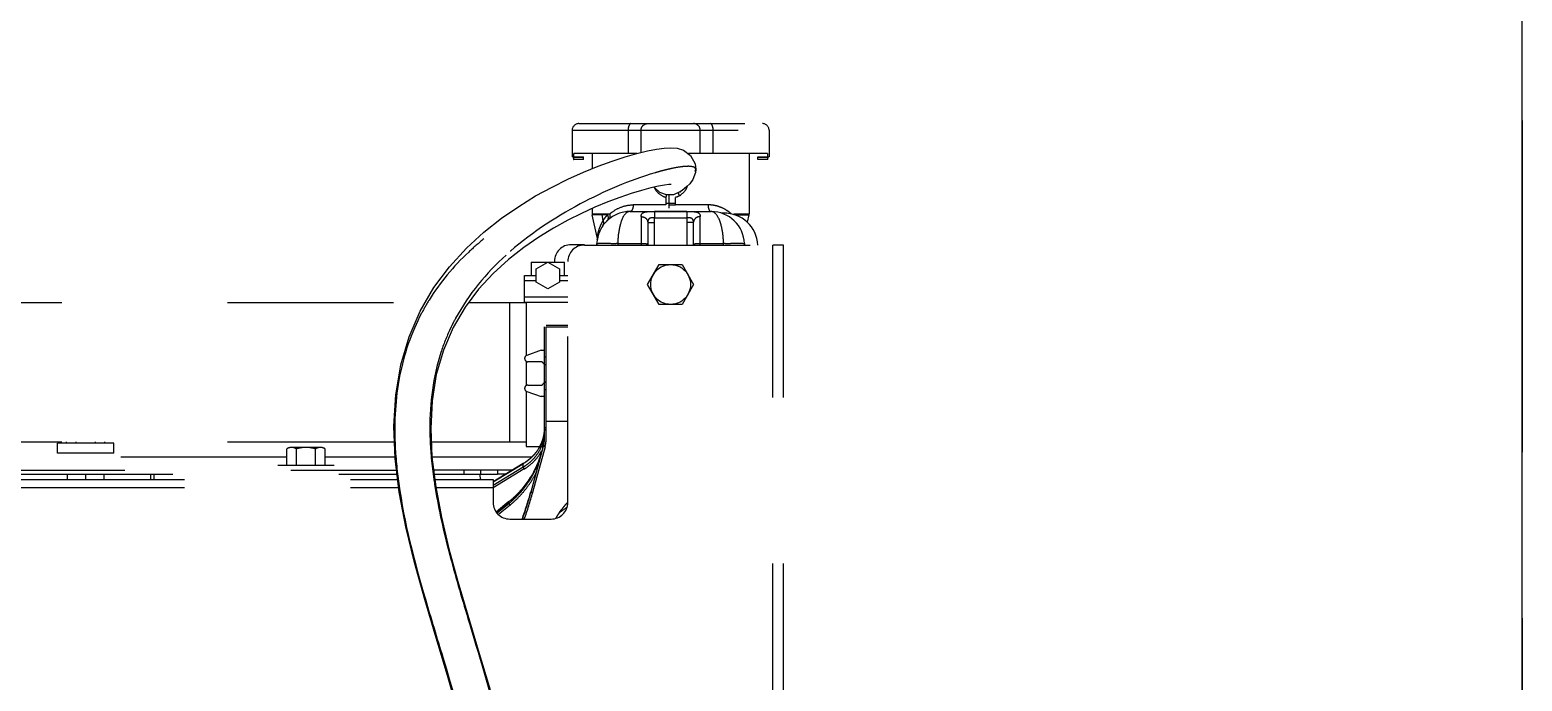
# Model space of a CAD drawing. Header units: millimetres. Extents: x 17886 to 18265, y -8727 to -7321.
# Drawn here: x 17971.309 to 17975.806, y -7870.093 to -7868.129 of the extents above; entities that cross this region are included whole.
import ezdxf

# ---------------------------------------------------------------- set-up
doc = ezdxf.new("R2010")
doc.units = ezdxf.units.MM
doc.linetypes.add('DASHEDX2', pattern=[1.5, 1, -0.5])
doc.linetypes.add('EPL_DASH', pattern=[1, 0.5, -0.5])
doc.layers.add('3884027_DKREDXF_CONTINUOUS_LINE', color=7, linetype='Continuous')

msp = doc.modelspace()

# ---------------------------------------------------------------- linework, layer by layer
at = {"color": 6}
msp.add_lwpolyline([(17975.80618, -7861.20246), (17966.40618, -7861.20246), (17966.40618, -7878.60246), (17975.80618, -7878.60246)], close=True, dxfattribs=at)
at = {"color": 4, "linetype": 'DASHEDX2'}
msp.add_lwpolyline([(17975.80609, -7862.40246), (17975.80609, -7879.40246), (17975.20609, -7879.40246), (17975.20609, -7879.70246), (17975.70609, -7879.70246), (17975.70609, -7879.40246), (17975.80609, -7879.40246), (17966.08609, -7879.40246), (17966.18609, -7879.40246), (17966.18609, -7879.70246), (17966.68609, -7879.70246), (17966.68609, -7879.40246), (17966.08609, -7879.40246), (17966.08609, -7862.40246)], dxfattribs=at)
at = {"layer": '3884027_DKREDXF_CONTINUOUS_LINE', "color": 6, "linetype": 'EPL_DASH'}
for p, q in [((17972.96345, -7868.41196), (17973.51695, -7868.41196)), ((17972.94345, -7868.43196), (17972.94345, -7868.51196)), ((17972.94345, -7868.43196), (17973.53695, -7868.43196)), ((17973.11196, -7868.43196), (17973.11196, -7868.50196)), ((17973.15105, -7868.49906), (17973.15105, -7868.43196)), ((17973.32934, -7868.50196), (17973.32934, -7868.43196)), ((17973.36843, -7868.50196), (17973.36843, -7868.43196)), ((17973.53695, -7868.43196), (17973.53695, -7868.51196)), ((17972.94352, -7868.51196), (17972.94345, -7868.51196)), ((17973.13919, -7868.50196), (17972.94859, -7868.50196)), ((17972.94859, -7868.51196), (17972.9777, -7868.51196)), ((17973.0037, -7868.50196), (17973.0037, -7868.54782)), ((17973.53181, -7868.50196), (17973.29397, -7868.50196)), ((17973.30049, -7868.50781), (17973.31406, -7868.53359)), ((17973.4767, -7868.50196), (17973.4767, -7868.68489)), ((17973.5027, -7868.51196), (17973.53181, -7868.51196)), ((17973.31406, -7868.53359), (17973.31576, -7868.55021)), ((17973.31577, -7868.55005), (17973.31466, -7868.5598)), ((17973.31576, -7868.55021), (17973.31577, -7868.55005)), ((17973.31466, -7868.5598), (17973.30663, -7868.5808)), ((17973.24867, -7868.6266), (17973.22732, -7868.62695)), ((17973.26839, -7868.61812), (17973.24867, -7868.6266)), ((17973.27013, -7868.61692), (17973.26838, -7868.61813)), ((17973.26999, -7868.61703), (17973.26838, -7868.61813)), ((17973.26839, -7868.61812), (17973.2694, -7868.61729)), ((17973.0037, -7868.66807), (17973.0037, -7868.68489)), ((17973.01882, -7868.75407), (17973.00394, -7868.68706)), ((17973.11787, -7868.67696), (17973.36252, -7868.67696)), ((17973.1512, -7868.69237), (17973.1512, -7868.77796)), ((17973.1912, -7868.677), (17973.1912, -7868.69629)), ((17973.2892, -7868.677), (17973.1912, -7868.677)), ((17973.23328, -7868.65696), (17973.25459, -7868.65696)), ((17973.2892, -7868.677), (17973.2892, -7868.69629)), ((17973.3292, -7868.77796), (17973.3292, -7868.69237)), ((17973.47149, -7868.70943), (17973.47646, -7868.68706)), ((17973.1712, -7868.70929), (17973.1712, -7868.77796)), ((17973.1712, -7868.70996), (17973.1912, -7868.70996)), ((17973.1912, -7868.69629), (17973.2892, -7868.69629)), ((17973.3092, -7868.70996), (17973.2892, -7868.70996)), ((17973.3092, -7868.77796), (17973.3092, -7868.70929)), ((17972.9802, -7868.77696), (17972.9402, -7868.77696)), ((17973.01778, -7868.77796), (17973.01794, -7868.77347)), ((17973.01929, -7868.7576), (17973.01883, -7868.75412)), ((17973.01907, -7868.76155), (17973.01929, -7868.7576)), ((17973.0809, -7868.77347), (17973.08074, -7868.77796)), ((17973.0809, -7868.77347), (17973.1512, -7868.77347)), ((17973.3292, -7868.77347), (17973.3995, -7868.77347)), ((17973.39965, -7868.77796), (17973.3995, -7868.77347)), ((17973.46246, -7868.77347), (17973.46262, -7868.77796)), ((17973.5482, -7875.2376), (17973.5482, -7868.77796)), ((17973.5802, -7868.77796), (17973.5482, -7868.77796)), ((17973.5802, -7875.2376), (17973.5802, -7868.77796)), ((17972.8902, -7868.82696), (17972.8902, -7868.82954)), ((17972.8202, -7868.82954), (17972.8202, -7868.86996)), ((17972.8202, -7868.82954), (17972.9202, -7868.82954)), ((17972.8352, -7868.84975), (17972.8702, -7868.82954)), ((17972.8352, -7868.89017), (17972.8352, -7868.84975)), ((17972.8702, -7868.82954), (17972.9052, -7868.84975)), ((17972.9052, -7868.84975), (17972.9052, -7868.89017)), ((17972.9202, -7868.86996), (17972.9202, -7868.82954)), ((17973.17092, -7868.89696), (17973.20556, -7868.83696)), ((17973.20556, -7868.83696), (17973.27484, -7868.83696)), ((17973.27484, -7868.83696), (17973.30948, -7868.89696)), ((17972.8002, -7868.88482), (17972.8352, -7868.88482)), ((17972.8702, -7868.91037), (17972.8352, -7868.89017)), ((17972.9052, -7868.89017), (17972.8702, -7868.91037)), ((17972.9052, -7868.88482), (17972.9302, -7868.88482)), ((17973.20556, -7868.95696), (17973.17092, -7868.89696)), ((17973.30948, -7868.89696), (17973.27484, -7868.95696)), ((17970.9052, -7868.95146), (17972.50071, -7868.95146)), ((17972.63143, -7868.95146), (17972.7552, -7868.95146)), ((17972.7552, -7868.95146), (17972.8052, -7868.95146)), ((17972.7552, -7868.95146), (17972.8002, -7868.95146)), ((17972.8002, -7868.93432), (17972.9302, -7868.93432)), ((17972.8002, -7868.95146), (17972.8052, -7868.95146)), ((17973.27484, -7868.95696), (17973.20556, -7868.95696)), ((17972.4519, -7869.05507), (17972.48577, -7868.97703)), ((17972.62069, -7868.96574), (17972.58472, -7869.02696)), ((17972.8502, -7869.09496), (17972.80681, -7869.11056)), ((17972.85288, -7869.12996), (17972.80966, -7869.12996)), ((17972.80682, -7869.21937), (17972.8502, -7869.23496)), ((17972.8102, -7869.19996), (17972.85288, -7869.19996)), ((17972.9302, -7869.30996), (17972.8652, -7869.30996)), ((17972.51715, -7869.33056), (17972.52102, -7869.41707)), ((17970.90519, -7869.37146), (17972.4082, -7869.37146)), ((17971.3927, -7869.40496), (17971.3927, -7869.37496)), ((17971.5627, -7869.37496), (17971.3927, -7869.37496)), ((17971.41996, -7869.37496), (17971.41996, -7869.37146)), ((17971.44883, -7869.37496), (17971.44883, -7869.37146)), ((17971.50657, -7869.37496), (17971.50657, -7869.37146)), ((17971.53543, -7869.37496), (17971.53543, -7869.37146)), ((17971.5627, -7869.40496), (17971.5627, -7869.37496)), ((17972.08346, -7869.44296), (17972.08346, -7869.39242)), ((17972.1412, -7869.38796), (17972.0979, -7869.38796)), ((17972.11233, -7869.44296), (17972.11233, -7869.39242)), ((17972.17006, -7869.44296), (17972.17006, -7869.39242)), ((17972.19893, -7869.44296), (17972.19893, -7869.39242)), ((17972.51898, -7869.37146), (17972.7552, -7869.37146)), ((17972.7552, -7869.37146), (17972.8052, -7869.37146)), ((17972.7552, -7869.37146), (17972.8052, -7869.37146)), ((17972.8052, -7869.38496), (17972.8443, -7869.38496)), ((17972.81958, -7869.52207), (17972.85679, -7869.38447)), ((17972.86162, -7869.38643), (17972.82441, -7869.52403)), ((17972.85679, -7869.38175), (17972.85594, -7869.38489)), ((17972.85679, -7869.38447), (17972.85679, -7869.38177)), ((17972.08346, -7869.41696), (17971.0952, -7869.41696)), ((17971.0952, -7869.45696), (17972.41446, -7869.45696)), ((17972.40999, -7869.41696), (17972.19893, -7869.41696)), ((17972.81952, -7869.41696), (17972.52102, -7869.41696)), ((17972.6682, -7869.45696), (17972.52597, -7869.45696)), ((17972.6182, -7869.46896), (17972.6182, -7869.45696)), ((17972.6682, -7869.46896), (17972.6682, -7869.45696)), ((17972.7052, -7869.49165), (17972.79651, -7869.43628)), ((17972.79623, -7869.43701), (17972.7052, -7869.49221)), ((17972.7052, -7869.50221), (17972.79623, -7869.44701)), ((17972.7991, -7869.45306), (17972.70566, -7869.50972)), ((17972.76241, -7869.45696), (17972.7182, -7869.45696)), ((17972.79623, -7869.44701), (17972.79623, -7869.43701)), ((17972.7965, -7869.43629), (17972.79651, -7869.43628)), ((17971.23981, -7869.46896), (17972.41592, -7869.46896)), ((17971.2752, -7869.48496), (17972.41787, -7869.48496)), ((17971.42271, -7869.48496), (17971.42271, -7869.46896)), ((17971.4777, -7869.48496), (17971.4777, -7869.46896)), ((17971.5327, -7869.48496), (17971.5327, -7869.46896)), ((17972.52746, -7869.46896), (17972.6682, -7869.46896)), ((17972.52944, -7869.48496), (17972.7052, -7869.48496)), ((17972.74262, -7869.46896), (17972.7182, -7869.46896)), ((17971.2752, -7869.50896), (17972.42079, -7869.50896)), ((17972.53257, -7869.50896), (17972.7052, -7869.50896)), ((17972.71505, -7869.58214), (17972.7531, -7869.5513)), ((17972.71735, -7869.58559), (17972.75303, -7869.55666)), ((17972.75625, -7869.56166), (17972.72109, -7869.59015)), ((17972.75303, -7869.55666), (17972.75303, -7869.55149)), ((17972.54943, -7869.59874), (17972.57197, -7869.69378)), ((17972.57197, -7869.69378), (17972.59871, -7869.79186)), ((17972.59871, -7869.79186), (17972.62858, -7869.89338)), ((17972.53344, -7869.96177), (17972.49899, -7869.84608)), ((17972.63296, -7869.91583), (17972.63472, -7869.92167)), ((17972.56984, -7870.08274), (17972.53344, -7869.96177)), ((17972.60616, -7870.21019), (17972.56984, -7870.08274))]:
    msp.add_line(p, q, dxfattribs=at)
at = {"layer": '3884027_DKREDXF_CONTINUOUS_LINE', "color": 7, "linetype": 'EPL_DASH'}
for p, q in [((17972.94859, -7868.51763), (17972.94859, -7868.50196)), ((17972.9777, -7868.51979), (17972.9777, -7868.51196)), ((17973.5027, -7868.51979), (17973.5027, -7868.51196)), ((17973.53181, -7868.50196), (17973.53181, -7868.51763)), ((17972.9777, -7868.51979), (17972.94791, -7868.51979)), ((17972.9777, -7868.51464), (17972.94859, -7868.51464)), ((17973.53181, -7868.51464), (17973.5027, -7868.51464)), ((17973.53249, -7868.51979), (17973.5027, -7868.51979)), ((17973.22581, -7868.63489), (17973.22581, -7868.65696)), ((17973.2352, -7868.62671), (17973.2352, -7868.66696)), ((17973.25459, -7868.65696), (17973.25459, -7868.63489)), ((17973.05645, -7868.68489), (17973.0037, -7868.68489)), ((17973.0495, -7868.68706), (17973.00394, -7868.68706)), ((17973.03286, -7868.68706), (17973.03625, -7868.70446)), ((17973.22581, -7868.65696), (17973.12741, -7868.65696)), ((17973.25459, -7868.65246), (17973.22581, -7868.65246)), ((17973.35298, -7868.65696), (17973.25459, -7868.65696)), ((17973.39923, -7868.68214), (17973.39476, -7868.6823)), ((17973.4767, -7868.68489), (17973.43089, -7868.68489)), ((17973.43886, -7868.68706), (17973.47646, -7868.68706)), ((17973.1912, -7868.77796), (17973.1912, -7868.69629)), ((17973.2892, -7868.69629), (17973.2892, -7868.77796)), ((17972.9802, -7868.77796), (17973.5482, -7868.77796)), ((17972.9302, -7869.55396), (17972.9302, -7868.82796)), ((17972.8002, -7868.94996), (17972.8002, -7868.86996)), ((17972.8002, -7868.86996), (17972.8352, -7868.86996)), ((17972.9052, -7868.86996), (17972.9302, -7868.86996)), ((17972.7552, -7869.37146), (17972.7552, -7868.95146)), ((17972.8002, -7868.94996), (17972.9302, -7868.94996)), ((17972.8052, -7868.94996), (17972.8052, -7869.11003)), ((17972.8602, -7869.35883), (17972.8602, -7869.02496)), ((17972.8652, -7869.01996), (17972.9302, -7869.01996)), ((17972.8652, -7869.3595), (17972.8652, -7869.02496)), ((17972.8652, -7869.02496), (17972.9302, -7869.02496)), ((17972.8502, -7869.09496), (17972.8602, -7869.09496)), ((17972.8052, -7869.12861), (17972.8052, -7869.20131)), ((17972.8602, -7869.11496), (17972.8652, -7869.11496)), ((17972.8052, -7869.2186), (17972.8052, -7869.38496)), ((17972.8652, -7869.21496), (17972.8602, -7869.21496)), ((17972.8602, -7869.23496), (17972.8502, -7869.23496)), ((17971.5627, -7869.40496), (17971.3927, -7869.40496)), ((17972.18774, -7869.38796), (17972.1412, -7869.38796)), ((17972.85679, -7869.38177), (17972.85681, -7869.38172)), ((17972.2262, -7869.44296), (17972.0562, -7869.44296)), ((17972.7182, -7869.45696), (17972.6682, -7869.45696)), ((17972.7182, -7869.45696), (17972.7182, -7869.46896)), ((17971.67366, -7869.48496), (17971.67366, -7869.46896)), ((17971.68405, -7869.48496), (17971.68405, -7869.46896)), ((17972.6682, -7869.46896), (17972.7182, -7869.46896)), ((17972.7052, -7869.48496), (17972.7052, -7869.55396)), ((17972.75303, -7869.55149), (17972.71511, -7869.58223)), ((17972.7552, -7869.60396), (17972.8802, -7869.60396))]:
    msp.add_line(p, q, dxfattribs=at)
at = {"layer": '3884027_DKREDXF_CONTINUOUS_LINE', "color": 6, "linetype": 'EPL_DASH'}
for points in [[(17972.48577, -7868.97703), (17972.52708, -7868.90632), (17972.57398, -7868.84331), (17972.62459, -7868.78783), (17972.67719, -7868.73941), (17972.73024, -7868.69749), (17972.78251, -7868.66138), (17972.83341, -7868.63019), (17972.88282, -7868.60308), (17972.93078, -7868.57935), (17972.97724, -7868.55854), (17973.02174, -7868.5405), (17973.06384, -7868.52512), (17973.10304, -7868.51232), (17973.13872, -7868.50207), (17973.17039, -7868.49432), (17973.19781, -7868.48894), (17973.22117, -7868.48578), (17973.24112, -7868.48478), (17973.25957, -7868.48626), (17973.27943, -7868.49227), (17973.30049, -7868.50781)], [(17973.24173, -7868.59564), (17973.23488, -7868.59585), (17973.22185, -7868.59736), (17973.20345, -7868.60062), (17973.18018, -7868.60588), (17973.15269, -7868.61322), (17973.12156, -7868.62272), (17973.08737, -7868.63438), (17973.05071, -7868.64822), (17973.01199, -7868.66429), (17972.97162, -7868.68269), (17972.92996, -7868.70354), (17972.88706, -7868.72724), (17972.84288, -7868.75437), (17972.79753, -7868.78563), (17972.75147, -7868.82181), (17972.70574, -7868.8635), (17972.66162, -7868.91131), (17972.62069, -7868.96574)], [(17973.22732, -7868.62695), (17973.20735, -7868.61916), (17973.19175, -7868.60428), (17973.19134, -7868.60336)], [(17973.28911, -7868.60193), (17973.28136, -7868.60855), (17973.27492, -7868.61349), (17973.27013, -7868.61692)], [(17973.30663, -7868.5808), (17973.29756, -7868.5933), (17973.28911, -7868.60193)], [(17972.58472, -7869.02696), (17972.55539, -7869.09478), (17972.53402, -7869.16866), (17972.52129, -7869.24752), (17972.51715, -7869.33056)], [(17972.41017, -7869.42173), (17972.40633, -7869.32376), (17972.41175, -7869.22944), (17972.42697, -7869.13958), (17972.4519, -7869.05507)], [(17972.49899, -7869.84608), (17972.4681, -7869.73474), (17972.44219, -7869.62715), (17972.42249, -7869.52286), (17972.41017, -7869.42173)], [(17972.52102, -7869.41707), (17972.53212, -7869.50654), (17972.54943, -7869.59874)], [(17972.62858, -7869.89338), (17972.66043, -7869.99885), (17972.69298, -7870.10905), (17972.72464, -7870.22465), (17972.75362, -7870.34652), (17972.7778, -7870.47541), (17972.79507, -7870.6118), (17972.80365, -7870.756), (17972.80261, -7870.90818), (17972.7925, -7871.06852), (17972.77584, -7871.23796)]]:
    msp.add_lwpolyline(points, dxfattribs=at)
at = {"layer": '3884027_DKREDXF_CONTINUOUS_LINE', "color": 7, "linetype": 'EPL_DASH'}
for points in [[(17972.94791, -7868.51979), (17972.94796, -7868.51995), (17972.94802, -7868.52005), (17972.94808, -7868.52011), (17972.94815, -7868.52013), (17972.94821, -7868.52009), (17972.94827, -7868.52), (17972.94833, -7868.51987), (17972.94838, -7868.5197), (17972.94843, -7868.51948), (17972.94848, -7868.51923), (17972.94852, -7868.51895), (17972.94855, -7868.51864), (17972.94857, -7868.51831), (17972.94858, -7868.51797), (17972.94859, -7868.51763)], [(17973.53181, -7868.51763), (17973.53181, -7868.51797), (17973.53182, -7868.51831), (17973.53185, -7868.51863), (17973.53188, -7868.51894), (17973.53191, -7868.51922), (17973.53196, -7868.51948), (17973.53201, -7868.5197), (17973.53207, -7868.51987), (17973.53212, -7868.52), (17973.53219, -7868.52009), (17973.53225, -7868.52013), (17973.53231, -7868.52011), (17973.53237, -7868.52005), (17973.53243, -7868.51995), (17973.53249, -7868.51979)]]:
    msp.add_lwpolyline(points, dxfattribs=at)
at = {"layer": '3884027_DKREDXF_CONTINUOUS_LINE', "color": 6, "linetype": 'EPL_DASH'}
msp.add_circle((17973.2402, -7868.89696), 0.06, dxfattribs=at)
for centre, radius, start, end in [((17972.96345, -7868.43196), 0.02, 90, 180), ((17973.51695, -7868.43196), 0.02, 0, 90), ((17973.1566, -7868.43196), 0.04464, 177.75538, 179.99297), ((17973.42013, -7869.3246), 0.79727, 105.43599, 106.51723), ((17973.40517, -7869.27081), 0.74144, 105.05575, 105.42809), ((17973.38535, -7869.19613), 0.66417, 103.55012, 105.07845), ((17973.35524, -7869.07076), 0.53524, 101.86632, 103.56048), ((17973.23254, -7868.57748), 0.0629, 335.10576, 339.42984), ((17973.239, -7868.58285), 0.05436, 300.65804, 305.66894), ((17973.23365, -7868.578), 0.06168, 330.28661, 335.10916), ((17973.11787, -7868.77696), 0.1, 90, 132.90709), ((17973.13186, -7868.76804), 0.11225, 127.68505, 132.20301), ((17973.35292, -7868.75967), 0.10271, 77.9635, 89.96625), ((17973.36252, -7868.77696), 0.1, 2, 90), ((17973.35264, -7868.76085), 0.10392, 69.64255, 77.94886), ((17973.35136, -7868.76394), 0.10726, 56.71212, 69.57478), ((17973.40272, -7868.78208), 0.1, 2, 92), ((17973.34967, -7868.76661), 0.11042, 52.31571, 56.73913), ((17973.34859, -7868.76798), 0.11217, 47.79917, 52.30928), ((17973.11787, -7868.77696), 0.1, 134.5157, 178), ((17973.14389, -7868.76971), 0.12602, 164.18294, 168.80373), ((17973.14207, -7868.76922), 0.12413, 160.98331, 164.17306), ((17973.13977, -7868.76844), 0.12171, 152.94713, 160.97906), ((17973.13665, -7868.76682), 0.11819, 148.15247, 152.957), ((17973.02455, -7868.71255), 0.0134, 325.39587, 332.77767), ((17973.02432, -7868.71243), 0.01366, 332.77888, 340.06618), ((17973.02395, -7868.7123), 0.01404, 340.07724, 347.24075), ((17972.9402, -7868.82696), 0.05, 90, 180), ((17973.1434, -7868.76963), 0.12553, 168.79743, 170.32967), ((17973.01845, -7870.56399), 1.79161, 88.00251, 88.16894), ((17973.46195, -7870.56399), 1.79161, 91.83105, 91.99749), ((17973.08166, -7869.29575), 0.6693, 148.27263, 152.19487), ((17973.1447, -7869.29703), 0.62791, 152.16777, 154.381), ((17973.14978, -7869.29969), 0.63365, 151.61537, 152.17017), ((17973.13963, -7869.29457), 0.62228, 154.38362, 154.93016), ((17972.8102, -7869.11997), 0.01, 109.78281, 266.91169), ((17972.8702, -7869.11996), 0.02, 210, 255.50858), ((17972.8102, -7869.20996), 0.01, 90, 250.23418), ((17973.4792, -7869.32678), 0.96467, 180.28817, 182.63445), ((17972.74341, -7869.32967), 0.1169, 339.0542, 344.21202), ((17972.74461, -7869.32976), 0.11566, 338.99779, 345.91156), ((17972.74541, -7869.33024), 0.11482, 344.21699, 349.43686), ((17972.74538, -7869.34024), 0.11485, 344.21538, 349.22992), ((17972.74556, -7869.33002), 0.11468, 345.92065, 347.13334), ((17972.74584, -7869.33008), 0.1144, 347.1335, 347.93749), ((17972.57989, -7869.32947), 0.28031, 352.03828, 354.81429), ((17972.57989, -7869.33465), 0.28031, 352.03829, 355.04394), ((17972.74694, -7869.3303), 0.11327, 347.92935, 354.13416), ((17972.74682, -7869.33052), 0.11338, 349.442, 354.70613), ((17972.58017, -7869.3295), 0.28003, 354.81461, 356.01771), ((17972.58015, -7869.33468), 0.28004, 355.04441, 355.62424), ((17972.58024, -7869.33468), 0.27995, 355.62425, 356.01778), ((17972.58014, -7869.3295), 0.28006, 356.01805, 358.94065), ((17972.58015, -7869.33468), 0.28005, 356.01813, 359.99914), ((17972.7484, -7869.33048), 0.1118, 354.14679, 354.9367), ((17972.74747, -7869.33059), 0.11273, 354.71161, 358.29731), ((17972.74926, -7869.33055), 0.11094, 354.93379, 357.92821), ((17972.75049, -7869.3306), 0.10971, 357.92981, 359.9956), ((17972.58037, -7869.3295), 0.27983, 358.9408, 359.99992), ((17973.53898, -7869.32432), 1.02449, 182.61857, 183.19532), ((17973.63024, -7869.3186), 1.11594, 183.22747, 185.94345), ((17972.72933, -7869.33127), 0.13338, 314.59594, 324.03875), ((17972.73779, -7869.33904), 0.12821, 326.72677, 332.56615), ((17972.74086, -7869.32868), 0.11963, 333.97075, 339.04986), ((17972.74205, -7869.32872), 0.11843, 335.00805, 336.66159), ((17972.74341, -7869.3293), 0.11695, 336.66018, 338.99801), ((17972.74341, -7869.33967), 0.1169, 339.05309, 344.21006), ((17972.57935, -7869.32939), 0.28085, 348.06464, 352.03692), ((17972.57942, -7869.33458), 0.28079, 348.69145, 352.03731), ((17972.7185, -7869.31876), 0.14997, 301.22187, 305.59222), ((17972.71812, -7869.31954), 0.15615, 301.23699, 303.82099), ((17972.72202, -7869.32513), 0.14934, 303.77181, 313.51721), ((17972.72271, -7869.32452), 0.14284, 305.56037, 314.58359), ((17972.57313, -7869.33217), 0.28752, 324.46196, 341.10125), ((17972.7152, -7869.46996), 0.05, 178.85878, 197.84907), ((17972.57055, -7869.32507), 0.29074, 320.56697, 324.44848), ((17972.57055, -7869.33025), 0.29074, 320.56697, 324.44848), ((17972.57108, -7869.33176), 0.29512, 319.73948, 326.96094), ((17972.57344, -7869.33332), 0.2923, 326.96433, 333.23168), ((17972.56612, -7869.32087), 0.29685, 309.02347, 312.85281), ((17972.56624, -7869.32618), 0.29667, 309.71041, 312.85359), ((17972.56754, -7869.32241), 0.29476, 312.85381, 316.70081), ((17972.56754, -7869.32758), 0.29476, 312.85381, 316.70081), ((17972.56782, -7869.32893), 0.29944, 312.57805, 319.72831), ((17972.569, -7869.32379), 0.29275, 316.70184, 320.56577), ((17972.569, -7869.32896), 0.29275, 316.70184, 320.56577), ((17971.86893, -7869.26227), 0.9848, 339.69613, 344.68605), ((17971.86898, -7869.26498), 0.98475, 339.86233, 344.86615), ((17971.86834, -7869.26541), 0.99044, 340.00831, 344.86334), ((17972.56573, -7869.32557), 0.29747, 309.02501, 309.71165), ((17972.56557, -7869.32644), 0.3028, 309.03081, 309.86089), ((17972.5662, -7869.3272), 0.30181, 309.85974, 312.58181), ((17977.79906, -7876.79091), 8.71115, 124.006066, 124.185695), ((17975.5883, -7868.91895), 3.11643, 194.42634, 194.54916), ((17975.74863, -7868.87725), 3.28209, 194.5507, 194.84744)]:
    msp.add_arc(centre, radius, start, end, dxfattribs=at)
at = {"layer": '3884027_DKREDXF_CONTINUOUS_LINE', "color": 7, "linetype": 'EPL_DASH'}
for centre, radius, start, end in [((17974.78209, -7868.84449), 1.57033, 172.03117, 172.32976), ((17973.39298, -7868.5598), 0.14424, 205.2177, 206.42655), ((17973.43266, -7868.54001), 0.18858, 206.44594, 208.36784), ((17973.23853, -7868.57072), 0.05599, 304.18787, 305.78838), ((17973.13408, -7868.76517), 0.11514, 140.87694, 144.51539), ((17973.133, -7868.7643), 0.11375, 139.28563, 140.87303), ((17973.13218, -7868.76359), 0.11267, 137.20976, 139.28647), ((17973.13511, -7868.76591), 0.1164, 144.51377, 148.13559), ((17973.11787, -7868.77696), 0.1, 132.90709, 134.5157), ((17973.03927, -7868.69702), 0.01211, 314.53109, 322.3002), ((17972.9802, -7868.82796), 0.05, 90, 180), ((17972.8702, -7869.20996), 0.02, 104.49206, 150), ((17972.76195, -7869.35882), 0.09825, 349.90994, 359.99837), ((17972.76195, -7869.35612), 0.09825, 349.90993, 354.95326), ((17972.76196, -7869.35613), 0.09824, 354.95517, 358.16145), ((17972.76204, -7869.35613), 0.09815, 358.16112, 359.99968), ((17972.76179, -7869.35949), 0.1034, 354.96232, 359.9932), ((17972.18448, -7869.4101), 0.02214, 80.7536, 89.95024), ((17972.18422, -7869.4118), 0.02386, 77.27465, 80.79033), ((17972.18368, -7869.41413), 0.02625, 72.48015, 77.24843), ((17972.18237, -7869.41822), 0.03055, 67.56672, 72.45196), ((17972.18064, -7869.42251), 0.03517, 65.5853, 67.62545), ((17972.76183, -7869.3561), 0.09837, 344.86903, 349.90764), ((17972.76189, -7869.35881), 0.09831, 344.86815, 346.57854), ((17972.76186, -7869.3588), 0.09834, 346.5781, 349.90832), ((17972.76149, -7869.35937), 0.10372, 344.8761, 346.80337), ((17972.76186, -7869.35945), 0.10335, 346.80215, 349.90359), ((17972.76218, -7869.35951), 0.10302, 349.90638, 354.95682), ((17972.7552, -7869.55396), 0.05, 180, 270), ((17972.8802, -7869.55396), 0.05, 270, 0), ((17973.1394, -7869.74977), 0.28715, 139.63471, 142.38165), ((17973.13277, -7869.7444), 0.27864, 139.59235, 142.28629), ((17973.17705, -7869.78159), 0.33646, 139.30491, 139.65733), ((17973.18298, -7869.78632), 0.34403, 137.47051, 139.69646), ((17973.18608, -7869.78936), 0.34838, 137.44669, 139.30461)]:
    msp.add_arc(centre, radius, start, end, dxfattribs=at)
at = {"layer": '3884027_DKREDXF_CONTINUOUS_LINE', "color": 6, "linetype": 'EPL_DASH'}
for points in [[(17973.11312, -7868.42196), (17973.11245, -7868.42466), (17973.11211, -7868.42744), (17973.112, -7868.43022)], [(17973.15105, -7868.43196), (17973.15105, -7868.42851), (17973.15199, -7868.42495), (17973.15371, -7868.42196)], [(17973.15371, -7868.42196), (17973.15699, -7868.41621), (17973.16424, -7868.41196), (17973.17086, -7868.41196)], [(17973.32669, -7868.42196), (17973.3234, -7868.41621), (17973.31615, -7868.41196), (17973.30953, -7868.41196)], [(17973.32934, -7868.43196), (17973.32934, -7868.42851), (17973.3284, -7868.42495), (17973.32669, -7868.42196)], [(17973.36843, -7868.43196), (17973.36843, -7868.4286), (17973.36808, -7868.42522), (17973.36727, -7868.42196)], [(17973.27109, -7868.54244), (17973.2624, -7868.54359), (17973.25376, -7868.54516), (17973.24517, -7868.54696)], [(17973.28178, -7868.54127), (17973.27821, -7868.54157), (17973.27464, -7868.54197), (17973.27109, -7868.54244)], [(17973.29102, -7868.54078), (17973.28793, -7868.54084), (17973.28485, -7868.54102), (17973.28178, -7868.54127)], [(17973.30536, -7868.54179), (17973.30066, -7868.54083), (17973.29581, -7868.54069), (17973.29102, -7868.54078)], [(17973.20153, -7868.61987), (17973.19703, -7868.61511), (17973.19331, -7868.6095), (17973.1906, -7868.60353)], [(17973.22581, -7868.63489), (17973.21667, -7868.63222), (17973.20806, -7868.62679), (17973.20153, -7868.61987)], [(17973.28722, -7868.60857), (17973.28313, -7868.61574), (17973.2774, -7868.6222), (17973.2707, -7868.62701)], [(17973.06324, -7868.67921), (17973.0718, -7868.67259), (17973.08146, -7868.66718), (17973.09161, -7868.66342)], [(17973.09161, -7868.66342), (17973.10298, -7868.6592), (17973.11529, -7868.65696), (17973.12741, -7868.65696)], [(17973.03625, -7868.70446), (17973.03781, -7868.70779), (17973.03846, -7868.71181), (17973.03765, -7868.7154)], [(17972.74448, -7868.80806), (17972.68429, -7868.86264), (17972.63094, -7868.92698), (17972.59232, -7868.99846)], [(17972.0979, -7869.38796), (17972.09424, -7869.38796), (17972.09055, -7869.38897), (17972.08722, -7869.39048)], [(17972.11233, -7869.39242), (17972.10797, -7869.38991), (17972.10293, -7869.38796), (17972.0979, -7869.38796)], [(17972.1412, -7869.38796), (17972.13146, -7869.38796), (17972.12168, -7869.38972), (17972.11233, -7869.39242)], [(17972.83052, -7869.40817), (17972.82078, -7869.4195), (17972.809, -7869.42927), (17972.79623, -7869.43701)], [(17972.79651, -7869.43628), (17972.8092, -7869.42859), (17972.8209, -7869.41889), (17972.8306, -7869.40766)], [(17972.84945, -7869.40639), (17972.84055, -7869.43762), (17972.82597, -7869.46769), (17972.80709, -7869.49411)], [(17972.84498, -7869.40938), (17972.83925, -7869.41812), (17972.83242, -7869.42622), (17972.82485, -7869.43343)], [(17972.84836, -7869.38118), (17972.84363, -7869.39087), (17972.83755, -7869.39999), (17972.83052, -7869.40817)], [(17972.8306, -7869.40766), (17972.83811, -7869.39896), (17972.84454, -7869.38917), (17972.84939, -7869.37875)], [(17972.83729, -7869.4096), (17972.84355, -7869.40095), (17972.84877, -7869.39143), (17972.85258, -7869.38146)], [(17972.90115, -7869.58977), (17972.89888, -7869.59312), (17972.89663, -7869.59649), (17972.89456, -7869.59997)], [(17972.57612, -7869.71828), (17972.59368, -7869.78451), (17972.6132, -7869.85022), (17972.63296, -7869.91583)], [(17972.50106, -7869.84528), (17972.51809, -7869.90383), (17972.53597, -7869.96212), (17972.55362, -7870.02049)]]:
    msp.add_open_spline(points, degree=3, dxfattribs=at)
for points, knots in [([(17973.12061, -7868.41196), (17973.11779, -7868.41196), (17973.11464, -7868.41668), (17973.11347, -7868.42055), (17973.11312, -7868.42196)], [0, 0, 0, 0, 0.659636, 1, 1, 1, 1]), ([(17973.36054, -7868.41204), (17973.36042, -7868.41201), (17973.36017, -7868.41197), (17973.35991, -7868.41196), (17973.35979, -7868.41196)], [0, 0, 0, 0, 0.5030428, 1, 1, 1, 1]), ([(17973.36727, -7868.42196), (17973.36695, -7868.42066), (17973.36579, -7868.41692), (17973.36322, -7868.4126), (17973.36054, -7868.41204)], [0, 0, 0, 0, 0.3281071, 1, 1, 1, 1]), ([(17972.94521, -7868.51196), (17972.94541, -7868.51196), (17972.94616, -7868.51259), (17972.94613, -7868.51351), (17972.94624, -7868.51416)], [0, 0, 0, 0, 0.2290824, 1, 1, 1, 1]), ([(17973.53391, -7868.51464), (17973.53407, -7868.514), (17973.53375, -7868.51334), (17973.53488, -7868.5123), (17973.53494, -7868.51247)], [0, 0, 0, 0, 0.7836643, 1, 1, 1, 1]), ([(17973.53494, -7868.51247), (17973.53497, -7868.51254), (17973.53501, -7868.51271), (17973.53504, -7868.51289), (17973.53505, -7868.51299)], [0, 0, 0, 0, 0.4226007, 1, 1, 1, 1]), ([(17972.94624, -7868.51416), (17972.94627, -7868.51433), (17972.94633, -7868.5147), (17972.94638, -7868.51507), (17972.9464, -7868.51527)], [0, 0, 0, 0, 0.4666526, 1, 1, 1, 1]), ([(17973.31563, -7868.5486), (17973.31547, -7868.54785), (17973.31359, -7868.54387), (17973.30878, -7868.54248), (17973.30536, -7868.54179)], [0, 0, 0, 0, 0.1797047, 1, 1, 1, 1]), ([(17973.3132, -7868.55651), (17973.31389, -7868.55551), (17973.31507, -7868.55354), (17973.31571, -7868.55128), (17973.31576, -7868.55021)], [0, 0, 0, 0, 0.5321218, 1, 1, 1, 1]), ([(17973.31577, -7868.55005), (17973.31577, -7868.5498), (17973.31576, -7868.54932), (17973.31568, -7868.54884), (17973.31563, -7868.5486)], [0, 0, 0, 0, 0.5020964, 1, 1, 1, 1]), ([(17973.19346, -7868.56023), (17973.11529, -7868.58339), (17972.9564, -7868.65157), (17972.81141, -7868.74737), (17972.74448, -7868.80806)], [0, 0, 0, 0, 0.4743468, 1, 1, 1, 1]), ([(17973.11787, -7868.67696), (17973.11505, -7868.67696), (17973.0988, -7868.68295), (17973.09285, -7868.70142), (17973.089, -7868.71444)], [0, 0, 0, 0, 0.1720401, 1, 1, 1, 1]), ([(17973.1512, -7868.69237), (17973.1512, -7868.68954), (17973.1522, -7868.68326), (17973.16184, -7868.67777), (17973.17507, -7868.67713), (17973.18534, -7868.677), (17973.1912, -7868.677)], [0, 0, 0, 0, 0.1763039, 0.3588359, 0.6350988, 1, 1, 1, 1]), ([(17973.1512, -7868.69237), (17973.15619, -7868.69237), (17973.16611, -7868.69529), (17973.1712, -7868.70485), (17973.1712, -7868.70929)], [0, 0, 0, 0, 0.5294055, 1, 1, 1, 1]), ([(17973.2892, -7868.677), (17973.29505, -7868.677), (17973.30533, -7868.67713), (17973.31855, -7868.67777), (17973.3282, -7868.68326), (17973.3292, -7868.68954), (17973.3292, -7868.69237)], [0, 0, 0, 0, 0.3649519, 0.6412226, 0.8237298, 1, 1, 1, 1]), ([(17973.3292, -7868.69237), (17973.3242, -7868.69237), (17973.31429, -7868.69529), (17973.3092, -7868.70485), (17973.3092, -7868.70929)], [0, 0, 0, 0, 0.5294055, 1, 1, 1, 1]), ([(17973.3914, -7868.71446), (17973.38979, -7868.709), (17973.38482, -7868.6946), (17973.37299, -7868.67696), (17973.36252, -7868.67696)], [0, 0, 0, 0, 0.3522591, 1, 1, 1, 1]), ([(17973.089, -7868.71444), (17973.08772, -7868.71876), (17973.08295, -7868.73809), (17973.0811, -7868.75807), (17973.0809, -7868.77347)], [0, 0, 0, 0, 0.2260969, 1, 1, 1, 1]), ([(17973.3995, -7868.77347), (17973.39943, -7868.76812), (17973.39857, -7868.74827), (17973.39553, -7868.7284), (17973.3914, -7868.71446)], [0, 0, 0, 0, 0.268805, 1, 1, 1, 1]), ([(17972.67743, -7868.7594), (17972.66166, -7868.77212), (17972.59917, -7868.82627), (17972.54522, -7868.89068), (17972.51239, -7868.94378)], [0, 0, 0, 0, 0.2449813, 1, 1, 1, 1]), ([(17973.01794, -7868.77347), (17973.01795, -7868.77316), (17973.01969, -7868.77315), (17973.02051, -7868.77293), (17973.02137, -7868.77288)], [0, 0, 0, 0, 0.2664181, 1, 1, 1, 1]), ([(17973.01992, -7868.74708), (17973.01974, -7868.74806), (17973.0195, -7868.7504), (17973.01856, -7868.75277), (17973.01883, -7868.75412)], [0, 0, 0, 0, 0.4203401, 1, 1, 1, 1]), ([(17973.01883, -7868.75412), (17973.01895, -7868.7546), (17973.01906, -7868.75041), (17973.01942, -7868.74992), (17973.01966, -7868.74855)], [0, 0, 0, 0, 0.2609058, 1, 1, 1, 1]), ([(17973.02137, -7868.77288), (17973.02414, -7868.77269), (17973.04226, -7868.77234), (17973.06037, -7868.77281), (17973.0757, -7868.7733)], [0, 0, 0, 0, 0.1531962, 1, 1, 1, 1]), ([(17973.1512, -7868.77347), (17973.1559, -7868.77347), (17973.16292, -7868.77292), (17973.16806, -7868.77426), (17973.1712, -7868.77364), (17973.1712, -7868.77417)], [0, 0, 0, 0, 0.7036619, 0.9207909, 1, 1, 1, 1]), ([(17973.3092, -7868.77417), (17973.3092, -7868.77366), (17973.31227, -7868.77425), (17973.31741, -7868.77292), (17973.32446, -7868.77347), (17973.3292, -7868.77347)], [0, 0, 0, 0, 0.0766138, 0.2908386, 1, 1, 1, 1]), ([(17973.4047, -7868.7733), (17973.41059, -7868.77311), (17973.42869, -7868.77271), (17973.44684, -7868.77206), (17973.45903, -7868.77288)], [0, 0, 0, 0, 0.3253879, 1, 1, 1, 1]), ([(17973.45903, -7868.77288), (17973.45988, -7868.77293), (17973.46071, -7868.77315), (17973.46245, -7868.77316), (17973.46246, -7868.77347)], [0, 0, 0, 0, 0.733581, 1, 1, 1, 1]), ([(17972.48964, -7868.98355), (17972.45836, -7869.04288), (17972.41404, -7869.17305), (17972.407, -7869.30932), (17972.40982, -7869.37733)], [0, 0, 0, 0, 0.4963221, 1, 1, 1, 1]), ([(17972.57598, -7869.0309), (17972.56522, -7869.05389), (17972.52736, -7869.14974), (17972.51418, -7869.2542), (17972.51454, -7869.33164)], [0, 0, 0, 0, 0.2468846, 1, 1, 1, 1]), ([(17972.08722, -7869.39048), (17972.08658, -7869.39077), (17972.08531, -7869.39139), (17972.08408, -7869.39207), (17972.08346, -7869.39242)], [0, 0, 0, 0, 0.4955815, 1, 1, 1, 1]), ([(17972.40982, -7869.37733), (17972.41147, -7869.41739), (17972.42702, -7869.57612), (17972.4678, -7869.73092), (17972.50106, -7869.84528)], [0, 0, 0, 0, 0.2518581, 1, 1, 1, 1]), ([(17972.5203, -7869.43415), (17972.52256, -7869.45592), (17972.53411, -7869.5439), (17972.55349, -7869.63067), (17972.57014, -7869.69537)], [0, 0, 0, 0, 0.2468396, 1, 1, 1, 1]), ([(17972.79623, -7869.43701), (17972.79623, -7869.43687), (17972.79626, -7869.43661), (17972.79647, -7869.43644), (17972.79657, -7869.43641)], [0, 0, 0, 0, 0.5651378, 1, 1, 1, 1]), ([(17972.79623, -7869.44701), (17972.79623, -7869.44718), (17972.79629, -7869.44755), (17972.7964, -7869.44792), (17972.79646, -7869.44813)], [0, 0, 0, 0, 0.4339412, 1, 1, 1, 1]), ([(17972.79646, -7869.44813), (17972.79674, -7869.44901), (17972.79754, -7869.45071), (17972.79851, -7869.45232), (17972.7991, -7869.45306)], [0, 0, 0, 0, 0.4939422, 1, 1, 1, 1]), ([(17972.81958, -7869.52207), (17972.81958, -7869.52267), (17972.82208, -7869.52301), (17972.8233, -7869.52374), (17972.82441, -7869.52403)], [0, 0, 0, 0, 0.3416767, 1, 1, 1, 1]), ([(17972.75303, -7869.55149), (17972.75303, -7869.55145), (17972.75305, -7869.55135), (17972.75315, -7869.55133), (17972.75318, -7869.55133)], [0, 0, 0, 0, 0.5162809, 1, 1, 1, 1]), ([(17972.75625, -7869.56166), (17972.75545, -7869.56074), (17972.75445, -7869.55912), (17972.75303, -7869.55744), (17972.75303, -7869.55666)], [0, 0, 0, 0, 0.6111786, 1, 1, 1, 1]), ([(17972.90447, -7869.58487), (17972.90392, -7869.58569), (17972.90282, -7869.58733), (17972.90171, -7869.58896), (17972.90115, -7869.58977)], [0, 0, 0, 0, 0.4999914, 1, 1, 1, 1]), ([(17972.63472, -7869.92167), (17972.66822, -7870.03284), (17972.73689, -7870.25649), (17972.80233, -7870.60403), (17972.80445, -7870.95869), (17972.7779, -7871.19252), (17972.76529, -7871.30888)], [0, 0, 0, 0, 0.2474841, 0.4985641, 0.7505416, 1, 1, 1, 1]), ([(17972.55362, -7870.02049), (17972.61138, -7870.21152), (17972.6915, -7870.50279), (17972.7006, -7870.90436), (17972.68149, -7871.10391), (17972.67082, -7871.20438)], [0, 0, 0, 0, 0.499029, 0.7473645, 1, 1, 1, 1])]:
    msp.add_open_spline(points, degree=3, knots=knots, dxfattribs=at)
at = {"layer": '3884027_DKREDXF_CONTINUOUS_LINE', "color": 7, "linetype": 'EPL_DASH'}
for points, knots in [([(17972.94648, -7868.51464), (17972.94662, -7868.51521), (17972.94691, -7868.51637), (17972.94723, -7868.51751), (17972.9474, -7868.51808)], [0, 0, 0, 0, 0.4987717, 1, 1, 1, 1]), ([(17972.9474, -7868.51808), (17972.94749, -7868.51837), (17972.94767, -7868.51894), (17972.94787, -7868.51951), (17972.94797, -7868.51979)], [0, 0, 0, 0, 0.4980524, 1, 1, 1, 1]), ([(17973.53249, -7868.51979), (17973.53266, -7868.51922), (17973.53301, -7868.51808), (17973.53333, -7868.51694), (17973.53347, -7868.51636)], [0, 0, 0, 0, 0.5013292, 1, 1, 1, 1]), ([(17973.53347, -7868.51636), (17973.53354, -7868.51607), (17973.53368, -7868.5155), (17973.53379, -7868.51492), (17973.53385, -7868.51464)], [0, 0, 0, 0, 0.5012202, 1, 1, 1, 1]), ([(17973.25873, -7868.63349), (17973.25807, -7868.63369), (17973.2567, -7868.634), (17973.25529, -7868.63412), (17973.25458, -7868.63412)], [0, 0, 0, 0, 0.493868, 1, 1, 1, 1]), ([(17973.12741, -7868.65696), (17973.12741, -7868.65952), (17973.12692, -7868.66651), (17973.12293, -7868.67696), (17973.11787, -7868.67696)], [0, 0, 0, 0, 0.336376, 1, 1, 1, 1]), ([(17973.35298, -7868.65696), (17973.35298, -7868.65952), (17973.35347, -7868.66651), (17973.35746, -7868.67696), (17973.36252, -7868.67696)], [0, 0, 0, 0, 0.3363759, 1, 1, 1, 1]), ([(17973.1912, -7868.69629), (17973.18604, -7868.69629), (17973.17491, -7868.69447), (17973.1712, -7868.7053), (17973.1712, -7868.70929)], [0, 0, 0, 0, 0.5642193, 1, 1, 1, 1]), ([(17973.3092, -7868.70929), (17973.3092, -7868.7053), (17973.30549, -7868.69447), (17973.29436, -7868.69629), (17973.2892, -7868.69629)], [0, 0, 0, 0, 0.4357237, 1, 1, 1, 1]), ([(17972.8602, -7869.32951), (17972.8602, -7869.32889), (17972.86271, -7869.3285), (17972.86406, -7869.32821), (17972.8652, -7869.32821)], [0, 0, 0, 0, 0.3502837, 1, 1, 1, 1]), ([(17972.8652, -7869.33598), (17972.86406, -7869.33598), (17972.86271, -7869.33569), (17972.8602, -7869.33529), (17972.8602, -7869.33468)], [0, 0, 0, 0, 0.6497284, 1, 1, 1, 1]), ([(17972.19893, -7869.39242), (17972.19832, -7869.39207), (17972.19708, -7869.39139), (17972.19581, -7869.39077), (17972.19518, -7869.39048)], [0, 0, 0, 0, 0.504419, 1, 1, 1, 1]), ([(17972.86162, -7869.38643), (17972.86051, -7869.38613), (17972.85929, -7869.3854), (17972.85679, -7869.38507), (17972.85679, -7869.38447)], [0, 0, 0, 0, 0.6583232, 1, 1, 1, 1]), ([(17972.85757, -7869.38166), (17972.85818, -7869.38169), (17972.85954, -7869.3819), (17972.86088, -7869.38219), (17972.86162, -7869.38238)], [0, 0, 0, 0, 0.4433523, 1, 1, 1, 1])]:
    msp.add_open_spline(points, degree=3, knots=knots, dxfattribs=at)
for points in [[(17973.26672, -7868.62961), (17973.26417, -7868.63112), (17973.26157, -7868.63266), (17973.25873, -7868.63349)], [(17973.0495, -7868.68706), (17973.0509, -7868.68994), (17973.05173, -7868.69323), (17973.05161, -7868.69643)], [(17973.05645, -7868.68489), (17973.05797, -7868.68945), (17973.05796, -7868.69561), (17973.05478, -7868.69922)], [(17973.05161, -7868.69643), (17973.05151, -7868.69925), (17973.05058, -7868.70219), (17973.04885, -7868.70443)], [(17972.17006, -7869.39242), (17972.16071, -7869.38972), (17972.15093, -7869.38796), (17972.1412, -7869.38796)], [(17972.1845, -7869.38796), (17972.17946, -7869.38796), (17972.17443, -7869.38991), (17972.17006, -7869.39242)], [(17972.91234, -7869.57395), (17972.9096, -7869.57751), (17972.90696, -7869.58114), (17972.90446, -7869.58487)], [(17972.90447, -7869.58487), (17972.90684, -7869.58132), (17972.90935, -7869.57787), (17972.91195, -7869.57449)]]:
    msp.add_open_spline(points, degree=3, dxfattribs=at)

doc.saveas('drawing.dxf')
